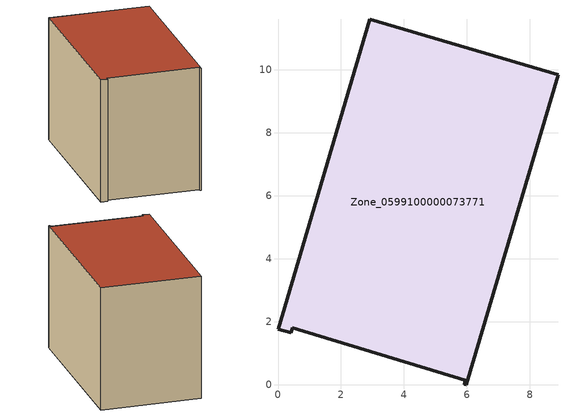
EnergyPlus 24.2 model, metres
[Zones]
Zone_0599100000073771
 floor ground (C_G): 0,1.77 2.91,11.61 8.89,9.84 5.98,0 5.91,0.02 5.94,0.14 0.45,1.82 0.42,1.65 z0.59
 wall outside (C_F): 2.91,11.61 0,1.77 0.42,1.65 0.45,1.82 5.94,0.14 5.91,0.02 5.98,0 8.89,9.84 2.91,11.61 z0.59:8.39
 roof outside (C_R): 5.91,0.02 5.98,0 8.89,9.84 2.91,11.61 0,1.77 0.42,1.65 0.45,1.82 5.94,0.14 z8.39
[BUILDING]
Pand.0599100000073771: North Axis=0; Terrain=City; Loads Convergence Tolerance Value=0.04; Temperature Convergence Tolerance Value=0.4; Solar Distribution=FullExterior; Maximum Number of Warmup Days=25; Minimum Number of Warmup Days=1
[Site:Location]
Rotterdam.The.Hague.AP_ZH_NLD Design_Conditions: Latitude=51.96; Longitude=4.45; Time Zone=1; Elevation=-4.5
[SITE:GROUNDTEMPERATURE:BUILDINGSURFACE]
18, 18, 18, 18, 18, 18, 18, 18, 18, 18, 18, 18
[MATERIAL] Thermal Absorptance=0.9; Solar Absorptance=0.7; Visible Absorptance=0.7
Name | Roughness | Thickness | Conductivity | Density | Specific Heat
G.TI.1965-1974 | MediumSmooth | 0.15 | 0.882353 | 540 | 1210
F.TI.1965-1974 | Rough | 0.3 | 0.697674 | 1920 | 840
R.TI.1965-1974 | MediumRough | 0.2 | 0.232558 | 1500 | 1000
[CONSTRUCTION]
C_G: G.TI.1965-1974
C_F: F.TI.1965-1974
C_R: R.TI.1965-1974
[ZONE]
Zone_0599100000073771: Type=1; Multiplier=1; Ceiling Height=Autocalculate; Volume=Autocalculate; Floor Area=autocalculate; Part of Total Floor Area=Yes
[ZONEINFILTRATION:DESIGNFLOWRATE]
Infil_Zone_0599100000073771: Zone or ZoneList or Space or SpaceList=Zone_0599100000073771; Schedule=AlwaysOn; Design Flow Rate Calculation Method=Flow/Area; Flow Rate per Floor Area=0.003; Constant Term Coefficient=1; Temperature Term Coefficient=0; Velocity Term Coefficient=0; Velocity Squared Term Coefficient=0
[HVACTEMPLATE:ZONE:IDEALLOADSAIRSYSTEM]
Zone_0599100000073771: Maximum Heating Supply Air Temperature=50; Minimum Cooling Supply Air Temperature=13; Maximum Heating Supply Air Humidity Ratio=0.0156; Minimum Cooling Supply Air Humidity Ratio=0.0077; Heating Limit=NoLimit; Cooling Limit=NoLimit; Dehumidification Control Type=ConstantSensibleHeatRatio; Cooling Sensible Heat Ratio=0.7; Dehumidification Setpoint=60; Humidification Control Type=None; Humidification Setpoint=30; Outdoor Air Method=None; Outdoor Air Flow Rate per Person=0.00944; Outdoor Air Flow Rate per Zone Floor Area=0; Outdoor Air Flow Rate per Zone=0; Demand Controlled Ventilation Type=None; Outdoor Air Economizer Type=NoEconomizer; Heat Recovery Type=None; Sensible Heat Recovery Effectiveness=0.7; Latent Heat Recovery Effectiveness=0.65
[ZONECONTROL:THERMOSTAT]
ThermostatControl_Zone_0599100000073771: Zone or ZoneList=Zone_0599100000073771; Control Type Schedule=DualSetpointControlType; Control 1=Thermostat_Zone_0599100000073771; Temperature Difference Between Cutout And Setpoint=0
[THERMOSTATSETPOINT:DUALSETPOINT]
Thermostat_Zone_0599100000073771: Heating Setpoint Temperature Schedule=HeatingSetpoint_Zone_0599100000073771; Cooling Setpoint Temperature Schedule=CoolingSetpoint_Zone_0599100000073771
[SCHEDULE:COMPACT]
HeatingSetpoint_Zone_0599100000073771: Through: 12/31, For: AllDays, Until: 24:00, 21
CoolingSetpoint_Zone_0599100000073771: Through: 12/31, For: AllDays, Until: 24:00, 24
DualSetpointControlType: Through: 12/31, For: AllDays, Until: 24:00, 4
AlwaysOn: Through: 12/31, For: AllDays, Until: 24:00, 1
